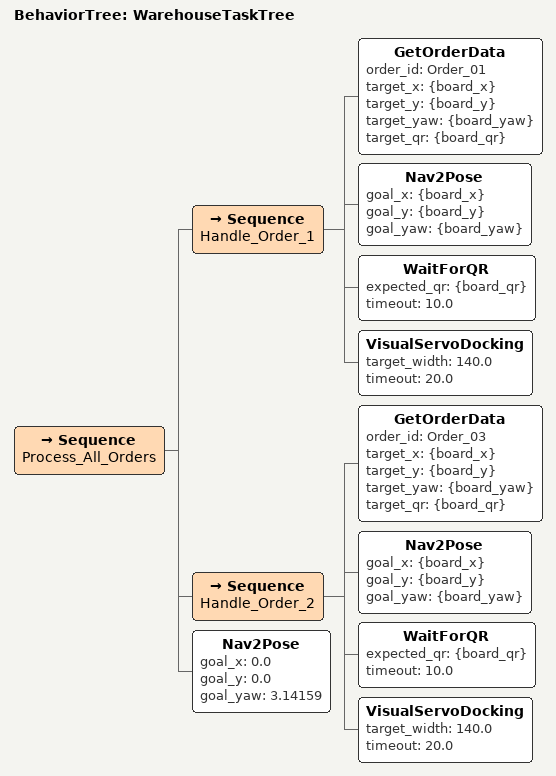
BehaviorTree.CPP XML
<root BTCPP_format="4">
    <BehaviorTree ID="WarehouseTaskTree">
        <Sequence name="Process_All_Orders">

            <Sequence name="Handle_Order_1">
                <GetOrderData order_id="Order_01"
                              target_x="{board_x}"
                              target_y="{board_y}"
                              target_yaw="{board_yaw}"
                              target_qr="{board_qr}" />

                <Nav2Pose goal_x="{board_x}" goal_y="{board_y}" goal_yaw="{board_yaw}" />

                <WaitForQR expected_qr="{board_qr}" timeout="10.0" />

                <VisualServoDocking target_width="140.0" timeout="20.0" />
            </Sequence>

            <Sequence name="Handle_Order_2">
                <GetOrderData order_id="Order_03"
                              target_x="{board_x}"
                              target_y="{board_y}"
                              target_yaw="{board_yaw}"
                              target_qr="{board_qr}" />

                <Nav2Pose goal_x="{board_x}" goal_y="{board_y}" goal_yaw="{board_yaw}" />
                <WaitForQR expected_qr="{board_qr}" timeout="10.0" />
                <VisualServoDocking target_width="140.0" timeout="20.0" />
            </Sequence>

            <Nav2Pose goal_x="0.0" goal_y="0.0" goal_yaw="3.14159" />

        </Sequence>
    </BehaviorTree>
</root>
